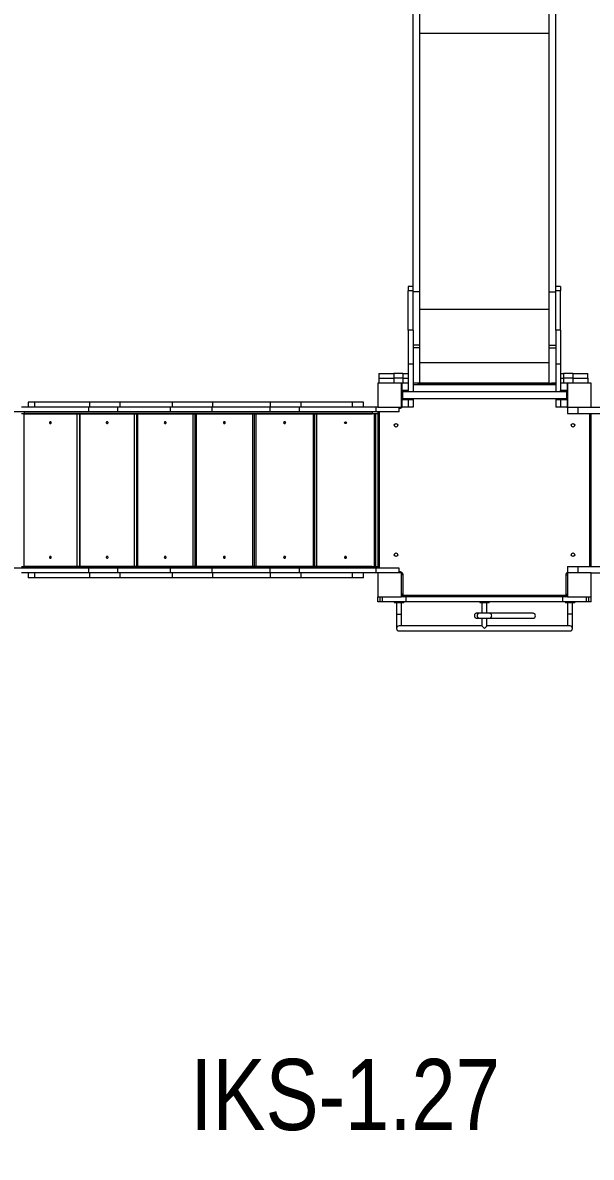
# Model space of a CAD drawing. Header units: millimetres. Extents: x -7245 to 6306, y -6696 to 5973.
# Drawn here: x -1857 to 539, y -2363 to 2423 of the extents above; entities that cross this region are included whole.
import ezdxf

# ---------------------------------------------------------------- set-up
doc = ezdxf.new("R2010")
doc.units = ezdxf.units.MM
for name, color, linetype in [('DIKOM_ОБЪЕКТ', 7, 'Continuous'), ('DIKOM_РАЗМЕР_ЗОНА', 7, 'Continuous'), ('DIKOM_РАЗМЕР_ОБЪЕКТА', 7, 'Continuous')]:
    doc.layers.add(name, color=color, linetype=linetype)
doc.styles.add('style1', font='arial.ttf', dxfattribs={"width": 0.8})
doc.dimstyles.new('1-50', dxfattribs={"dimtxt": 300, "dimasz": 200, "dimexe": 100, "dimexo": 0, "dimgap": 100, "dimtad": 1, "dimtxsty": 'style1', "dimcen": 200, "dimclrd": 7, "dimclre": 7, "dimclrt": 7, "dimadec": 1, "dimazin": 2, "dimtfac": 1, "dimtmove": 0, "dimatfit": 2, "dimfxl": 0, "dimlwd": 25, "dimlwe": 18, "dimarcsym": 0})

# ---------------------------------------------------------------- blocks, each defined once
blk = doc.blocks.new('*D10')
at = {"layer": 'Defpoints', "color": 0, "transparency": 16777216}
for p in [(-4365.7, 2792.5), (4306.2, 475.6), (4306.2, -5965.3)]:
    blk.add_point(p, dxfattribs=at)
at = {"layer": 'DIKOM_РАЗМЕР_ОБЪЕКТА', "color": 7, "lineweight": 18, "transparency": 16777216}
for p, q in [((-4365.7, 2792.5), (-4365.7, -6065.3)), ((4306.2, 475.6), (4306.2, -6065.3))]:
    blk.add_line(p, q, dxfattribs=at)
at = {"layer": 'DIKOM_РАЗМЕР_ОБЪЕКТА', "color": 7, "lineweight": 25, "transparency": 16777216}
blk.add_line((-4165.7, -5965.3), (4106.2, -5965.3), dxfattribs=at)
at = {"layer": 'DIKOM_РАЗМЕР_ОБЪЕКТА', "color": 7, "transparency": 16777216}
for points in [[(-4165.7, -5931.9), (-4165.7, -5998.6), (-4365.7, -5965.3)], [(4106.2, -5931.9), (4106.2, -5998.6), (4306.2, -5965.3)]]:
    blk.add_solid(points, dxfattribs=at)
at = {"layer": 'DIKOM_РАЗМЕР_ОБЪЕКТА', "color": 7, "transparency": 16777216, "insert": (-85.8, -5712.1), "char_height": 300, "attachment_point": 5, "style": 'style1'}
blk.add_mtext('8650', dxfattribs=at)
blk = doc.blocks.new('*D11')
at = {"layer": 'Defpoints', "color": 0, "transparency": 16777216}
for p in [(-3472.3, 4472.8), (-6199.7, -2928.9), (1850.2, -2928.9)]:
    blk.add_point(p, dxfattribs=at)
at = {"layer": 'DIKOM_РАЗМЕР_ОБЪЕКТА', "color": 7, "lineweight": 18, "transparency": 16777216}
for p, q in [((-3472.3, 4472.8), (-6299.7, 4472.8)), ((1850.2, -2928.9), (-6299.7, -2928.9))]:
    blk.add_line(p, q, dxfattribs=at)
at = {"layer": 'DIKOM_РАЗМЕР_ОБЪЕКТА', "color": 7, "lineweight": 25, "transparency": 16777216}
blk.add_line((-6199.7, 4272.8), (-6199.7, -2728.9), dxfattribs=at)
at = {"layer": 'DIKOM_РАЗМЕР_ОБЪЕКТА', "color": 7, "transparency": 16777216}
for points in [[(-6233.1, 4272.8), (-6166.4, 4272.8), (-6199.7, 4472.8)], [(-6233.1, -2728.9), (-6166.4, -2728.9), (-6199.7, -2928.9)]]:
    blk.add_solid(points, dxfattribs=at)
at = {"layer": 'DIKOM_РАЗМЕР_ОБЪЕКТА', "color": 7, "transparency": 16777216, "insert": (-6452.9, 984.5), "char_height": 300, "attachment_point": 5, "rotation": 90, "style": 'style1'}
blk.add_mtext('7400', dxfattribs=at)
blk = doc.blocks.new('*D12')
at = {"layer": 'Defpoints', "color": 0, "transparency": 16777216}
for p in [(-5865.7, 123.3), (6306.2, -91.9), (6306.2, -6596.1)]:
    blk.add_point(p, dxfattribs=at)
at = {"layer": 'DIKOM_РАЗМЕР_ЗОНА', "color": 7, "lineweight": 18, "transparency": 16777216}
for p, q in [((-5865.7, 123.3), (-5865.7, -6696.1)), ((6306.2, -91.9), (6306.2, -6696.1))]:
    blk.add_line(p, q, dxfattribs=at)
at = {"layer": 'DIKOM_РАЗМЕР_ЗОНА', "color": 7, "lineweight": 25, "transparency": 16777216}
blk.add_line((-5665.7, -6596.1), (6106.2, -6596.1), dxfattribs=at)
at = {"layer": 'DIKOM_РАЗМЕР_ЗОНА', "color": 7, "transparency": 16777216}
for points in [[(-5665.7, -6562.8), (-5665.7, -6629.5), (-5865.7, -6596.1)], [(6106.2, -6562.8), (6106.2, -6629.5), (6306.2, -6596.1)]]:
    blk.add_solid(points, dxfattribs=at)
at = {"layer": 'DIKOM_РАЗМЕР_ЗОНА', "color": 7, "transparency": 16777216, "insert": (-71.2, -6343), "char_height": 300, "attachment_point": 5, "style": 'style1'}
blk.add_mtext('12150', dxfattribs=at)
blk = doc.blocks.new('*D13')
at = {"layer": 'Defpoints', "color": 0, "transparency": 16777216}
for p in [(-4231.9, 5972.8), (-6795, -4928.9), (1792.4, -4928.9)]:
    blk.add_point(p, dxfattribs=at)
at = {"layer": 'DIKOM_РАЗМЕР_ЗОНА', "color": 7, "lineweight": 18, "transparency": 16777216}
for p, q in [((-4231.9, 5972.8), (-6895, 5972.8)), ((1792.4, -4928.9), (-6895, -4928.9))]:
    blk.add_line(p, q, dxfattribs=at)
at = {"layer": 'DIKOM_РАЗМЕР_ЗОНА', "color": 7, "lineweight": 25, "transparency": 16777216}
blk.add_line((-6795, 5772.8), (-6795, -4728.9), dxfattribs=at)
at = {"layer": 'DIKOM_РАЗМЕР_ЗОНА', "color": 7, "transparency": 16777216}
for points in [[(-6828.3, 5772.8), (-6761.7, 5772.8), (-6795, 5972.8)], [(-6828.3, -4728.9), (-6761.7, -4728.9), (-6795, -4928.9)]]:
    blk.add_solid(points, dxfattribs=at)
at = {"layer": 'DIKOM_РАЗМЕР_ЗОНА', "color": 7, "transparency": 16777216, "insert": (-7048.2, 972.9), "char_height": 300, "attachment_point": 5, "rotation": 90, "style": 'style1'}
blk.add_mtext('10900', dxfattribs=at)

msp = doc.modelspace()

# ---------------------------------------------------------------- linework, layer by layer
for p, q in [((-1850.246, 774.896), (-384.382, 774.896)), ((-1850.246, 128.896), (-384.382, 128.896))]:
    msp.add_line(p, q)
at = {"layer": 'DIKOM_ОБЪЕКТ', "color": 7, "linetype": 'Continuous', "lineweight": 15}
for p, q in [((-211.08, 1287.713), (-211.08, 2566.247)), ((-184.08, 1287.713), (-184.08, 2566.247)), ((361.92, 1287.713), (361.92, 2566.247)), ((388.92, 1287.713), (388.92, 2566.247)), ((-184.08, 2378.803), (361.92, 2378.803)), ((-211.08, 1310.811), (-232.08, 1310.811)), ((-232.08, 1310.811), (-232.08, 1291.949)), ((409.92, 1310.811), (388.92, 1310.811)), ((409.92, 1310.811), (409.92, 1291.949)), ((-211.08, 1291.949), (-232.08, 1291.949)), ((-232.08, 1125.802), (-232.08, 1291.949)), ((-184.08, 1287.713), (-211.08, 1287.713)), ((-211.08, 1273.25), (-211.08, 1287.713)), ((-211.08, 1125.802), (-211.08, 1273.25)), ((-184.08, 1062.736), (-184.08, 1287.713)), ((361.92, 1287.713), (388.92, 1287.713)), ((361.92, 1062.736), (361.92, 1287.713)), ((409.92, 1291.949), (388.92, 1291.949)), ((388.92, 1273.25), (388.92, 1287.713)), ((388.92, 1125.802), (388.92, 1273.25)), ((409.92, 1125.802), (409.92, 1291.949)), ((-184.08, 1214.921), (361.92, 1214.921)), ((-211.08, 1125.802), (-232.08, 1125.802)), ((-232.08, 1125.802), (-232.08, 983.051)), ((-211.08, 1125.802), (-211.08, 983.051)), ((409.92, 1125.802), (388.92, 1125.802)), ((388.92, 1125.802), (388.92, 983.051)), ((409.92, 1125.802), (409.92, 983.051)), ((-184.08, 1062.736), (-211.08, 1062.736)), ((-184.08, 1051.903), (-184.08, 1062.736)), ((361.92, 1062.736), (388.92, 1062.736)), ((361.92, 1051.903), (361.92, 1062.736)), ((-184.08, 1051.903), (-211.08, 1051.903)), ((-184.08, 901.905), (-184.08, 1051.903)), ((361.92, 1051.903), (388.92, 1051.903)), ((361.92, 901.905), (361.92, 1051.903)), ((-211.08, 983.051), (-232.08, 983.051)), ((-232.08, 983.051), (-232.08, 871.906)), ((-211.08, 983.051), (-211.08, 865.396)), ((-184.08, 989.945), (361.92, 989.945)), ((409.92, 983.051), (388.92, 983.051)), ((388.92, 983.051), (388.92, 865.396)), ((409.92, 983.051), (409.92, 871.906)), ((-356.08, 943.896), (-356.08, 922.896)), ((-356.08, 943.896), (-292.797, 943.896)), ((-356.08, 922.896), (-292.797, 922.896)), ((-356.08, 922.896), (-356.08, 901.896)), ((-292.797, 943.896), (-292.797, 922.896)), ((-254.4, 943.896), (-292.797, 943.896)), ((-254.4, 922.896), (-292.797, 922.896)), ((-292.797, 922.896), (-292.797, 901.896)), ((-254.4, 943.896), (-254.4, 922.896)), ((-254.4, 943.896), (-232.08, 943.896)), ((-254.4, 922.896), (-232.08, 922.896)), ((-254.4, 922.896), (-254.4, 901.902)), ((409.92, 943.896), (422.239, 943.896)), ((409.92, 922.896), (422.239, 922.896)), ((422.239, 943.896), (422.239, 922.896)), ((460.637, 943.896), (422.239, 943.896)), ((460.637, 922.896), (422.239, 922.896)), ((422.239, 922.896), (422.239, 901.902)), ((460.637, 943.896), (460.637, 922.896)), ((460.637, 943.896), (523.92, 943.896)), ((460.637, 922.896), (523.92, 922.896)), ((460.637, 922.896), (460.637, 901.896)), ((523.92, 922.896), (523.92, 943.896)), ((523.92, 922.896), (523.92, 901.896)), ((-261.08, 901.896), (-361.08, 901.896)), ((-361.08, 901.896), (-361.08, 801.896)), ((-259.08, 901.896), (-261.08, 901.896)), ((-261.08, 801.896), (-261.08, 901.896)), ((-259.08, 891.896), (-261.08, 891.896)), ((-257.08, 871.896), (-261.08, 871.896)), ((-232.08, 901.902), (-259.08, 901.902)), ((-259.08, 901.902), (-259.08, 871.906)), ((-232.08, 871.906), (-259.08, 871.906)), ((-259.08, 871.896), (-259.08, 871.906)), ((-257.08, 871.896), (-257.08, 831.896)), ((434.92, 865.396), (-257.08, 865.396)), ((-232.08, 872.312), (-232.08, 871.906)), ((-232.08, 865.396), (-232.08, 871.906)), ((-184.08, 901.905), (-211.08, 901.905)), ((-193.58, 901.896), (-211.08, 901.896)), ((388.92, 895.896), (-211.08, 895.896)), ((-193.58, 901.896), (-193.58, 900.406)), ((-193.58, 900.406), (371.42, 900.406)), ((-184.08, 903.406), (361.92, 903.406)), ((361.92, 901.905), (388.92, 901.905)), ((371.42, 901.896), (371.42, 900.406)), ((388.92, 901.896), (371.42, 901.896)), ((436.92, 901.902), (409.92, 901.902)), ((409.92, 872.312), (409.92, 871.906)), ((436.92, 871.906), (409.92, 871.906)), ((409.92, 865.396), (409.92, 871.906)), ((438.92, 871.896), (434.92, 871.896)), ((434.92, 871.896), (434.92, 831.896)), ((436.92, 901.902), (436.92, 871.906)), ((438.92, 901.896), (436.92, 901.896)), ((436.92, 891.896), (438.92, 891.896)), ((436.92, 871.896), (436.92, 871.906)), ((538.92, 901.896), (438.92, 901.896)), ((438.92, 901.896), (438.92, 801.896)), ((538.92, 801.896), (538.92, 901.896)), ((-1834.079, 822.896), (-1834.079, 801.896)), ((-1805.245, 822.896), (-1834.079, 822.896)), ((-1805.245, 801.896), (-1805.245, 822.896)), ((-1574.305, 822.896), (-1805.245, 822.896)), ((-1574.305, 801.896), (-1574.305, 822.896)), ((-1446.683, 822.896), (-1574.305, 822.896)), ((-1446.683, 801.896), (-1446.683, 822.896)), ((-1225.372, 822.896), (-1446.683, 822.896)), ((-1225.372, 801.896), (-1225.372, 822.896)), ((-1055.637, 822.896), (-1225.372, 822.896)), ((-1055.637, 801.896), (-1055.637, 822.896)), ((-812.475, 822.896), (-1055.637, 822.896)), ((-812.475, 801.896), (-812.475, 822.896)), ((-683.251, 822.896), (-812.475, 822.896)), ((-683.251, 801.896), (-683.251, 822.896)), ((-467.633, 822.896), (-683.251, 822.896)), ((-467.633, 801.896), (-467.633, 822.896)), ((-420.535, 822.896), (-467.633, 822.896)), ((-420.535, 801.896), (-420.535, 822.896)), ((-257.08, 831.896), (-261.08, 831.896)), ((-259.08, 831.896), (-259.08, 801.896)), ((-257.08, 838.396), (434.92, 838.396)), ((-232.08, 831.896), (-257.08, 831.896)), ((-232.08, 831.896), (-232.08, 838.396)), ((-211.08, 831.9), (-232.08, 831.9)), ((-232.08, 831.896), (-232.08, 801.896)), ((-211.08, 838.396), (-211.08, 831.9)), ((-211.08, 831.9), (-211.08, 801.901)), ((388.92, 838.396), (388.92, 831.9)), ((409.92, 831.9), (388.92, 831.9)), ((388.92, 831.9), (388.92, 801.901)), ((409.92, 831.896), (409.92, 838.396)), ((409.92, 831.896), (409.92, 801.896)), ((434.92, 831.896), (409.92, 831.896)), ((438.92, 831.896), (434.92, 831.896)), ((436.92, 831.896), (436.92, 801.896)), ((-1577.344, 780.896), (-1908.676, 780.896)), ((-1577.344, 801.896), (-1861.08, 801.896)), ((-1861.08, 774.896), (-1850.246, 774.896)), ((-1852.04, 774.896), (-1852.04, 128.896)), ((-1850.246, 780.896), (-1850.246, 774.896)), ((-1627.726, 128.896), (-1627.726, 774.896)), ((-1615.805, 128.896), (-1615.805, 774.896)), ((-1615.685, 774.896), (-1615.685, 128.896)), ((-1577.344, 780.896), (-1577.344, 801.896)), ((-1455.198, 801.896), (-1577.344, 801.896)), ((-1455.198, 780.896), (-1577.344, 780.896)), ((-1455.198, 780.896), (-1455.198, 801.896)), ((-1233.887, 801.896), (-1455.198, 801.896)), ((-1233.887, 780.896), (-1455.198, 780.896)), ((-1385.781, 128.896), (-1385.781, 774.896)), ((-1375.175, 128.896), (-1375.175, 774.896)), ((-1373.65, 774.896), (-1373.65, 128.896)), ((-1233.887, 780.896), (-1233.887, 801.896)), ((-1057.795, 801.896), (-1233.887, 801.896)), ((-1057.795, 780.896), (-1233.887, 780.896)), ((-1138.721, 128.896), (-1138.721, 774.896)), ((-1129.488, 128.896), (-1129.488, 774.896)), ((-1126.263, 774.896), (-1126.263, 128.896)), ((-1057.795, 780.896), (-1057.795, 801.896)), ((-814.634, 801.896), (-1057.795, 801.896)), ((-814.634, 780.896), (-1057.795, 780.896)), ((-887.247, 128.896), (-887.247, 774.896)), ((-879.332, 128.896), (-879.332, 774.896)), ((-874.58, 774.896), (-874.58, 128.896)), ((-814.634, 780.896), (-814.634, 801.896)), ((-690.955, 801.896), (-814.634, 801.896)), ((-690.955, 780.896), (-814.634, 780.896)), ((-690.955, 780.896), (-690.955, 801.896)), ((-368.046, 801.896), (-690.955, 801.896)), ((-368.046, 780.896), (-690.955, 780.896)), ((-632.031, 128.896), (-632.031, 774.896)), ((-625.488, 128.896), (-625.488, 774.896)), ((-619.304, 774.896), (-619.304, 128.896)), ((-384.382, 780.896), (-384.382, 774.896)), ((-384.382, 774.896), (-361.08, 774.896)), ((-373.834, 128.896), (-373.834, 774.896)), ((-368.718, 128.896), (-368.718, 774.896)), ((-368.046, 780.896), (-368.046, 801.896)), ((-361.08, 801.896), (-368.046, 801.896)), ((-271.08, 780.896), (-368.046, 780.896)), ((-361.08, 801.896), (-261.08, 801.896)), ((-361.08, 780.896), (-361.08, 774.896)), ((-361.08, 774.896), (-361.08, 128.896)), ((-355.08, 780.896), (-355.08, 122.896)), ((-271.08, 780.896), (-271.08, 801.896)), ((-269.08, 795.896), (-271.08, 795.896)), ((-269.08, 795.896), (-269.08, 801.896)), ((-259.08, 809.896), (-261.08, 809.896)), ((-232.08, 801.896), (-259.08, 801.896)), ((-211.08, 801.901), (-232.08, 801.901)), ((409.92, 801.901), (388.92, 801.901)), ((436.92, 801.896), (409.92, 801.896)), ((436.92, 809.896), (438.92, 809.896)), ((438.92, 801.896), (438.92, 774.896)), ((438.92, 801.896), (538.92, 801.896)), ((438.92, 774.896), (482.689, 774.896)), ((482.689, 801.896), (482.689, 774.896)), ((482.689, 774.896), (926.29, 774.896)), ((532.92, 128.896), (532.92, 774.896)), ((538.92, 801.896), (931.334, 801.896)), ((538.92, 128.896), (538.92, 774.896)), ((-1577.344, 122.896), (-1908.676, 122.896)), ((-1861.08, 128.896), (-1850.246, 128.896)), ((-1577.344, 101.896), (-1861.08, 101.896)), ((-1850.246, 128.896), (-1850.246, 122.896)), ((-1834.079, 101.896), (-1834.079, 80.896)), ((-1805.245, 80.896), (-1805.245, 101.896)), ((-1577.344, 101.896), (-1577.344, 122.896)), ((-1455.198, 122.896), (-1577.344, 122.896)), ((-1455.198, 101.896), (-1577.344, 101.896)), ((-1574.305, 80.896), (-1574.305, 101.896)), ((-1455.198, 101.896), (-1455.198, 122.896)), ((-1233.887, 122.896), (-1455.198, 122.896)), ((-1233.887, 101.896), (-1455.198, 101.896)), ((-1446.683, 80.896), (-1446.683, 101.896)), ((-1233.887, 101.896), (-1233.887, 122.896)), ((-1057.795, 122.896), (-1233.887, 122.896)), ((-1057.795, 101.896), (-1233.887, 101.896)), ((-1225.372, 80.896), (-1225.372, 101.896)), ((-1057.795, 101.896), (-1057.795, 122.896)), ((-814.634, 122.896), (-1057.795, 122.896)), ((-814.634, 101.896), (-1057.795, 101.896)), ((-1055.637, 80.896), (-1055.637, 101.896)), ((-814.634, 101.896), (-814.634, 122.896)), ((-690.955, 122.896), (-814.634, 122.896)), ((-690.955, 101.896), (-814.634, 101.896)), ((-812.475, 80.896), (-812.475, 101.896)), ((-690.955, 101.896), (-690.955, 122.896)), ((-368.046, 122.896), (-690.955, 122.896)), ((-368.046, 101.896), (-690.955, 101.896)), ((-683.251, 80.896), (-683.251, 101.896)), ((-467.633, 80.896), (-467.633, 101.896)), ((-420.535, 80.896), (-420.535, 101.896)), ((-384.382, 128.896), (-361.08, 128.896)), ((-384.382, 128.896), (-384.382, 122.896)), ((-368.046, 101.896), (-368.046, 122.896)), ((-271.08, 122.896), (-368.046, 122.896)), ((-361.08, 101.896), (-368.046, 101.896)), ((-361.08, 128.896), (-361.08, 122.896)), ((-261.08, 101.896), (-361.08, 101.896)), ((-361.08, 101.896), (-361.08, 1.896)), ((-271.08, 101.896), (-271.08, 122.896)), ((-271.08, 107.896), (-269.08, 107.896)), ((-269.08, 107.896), (-269.08, 101.896)), ((-261.08, 1.896), (-261.08, 101.896)), ((438.92, 128.896), (438.92, 101.896)), ((438.92, 128.896), (482.689, 128.896)), ((538.92, 101.896), (438.92, 101.896)), ((438.92, 101.896), (438.92, 1.896)), ((482.689, 128.896), (482.689, 101.896)), ((482.689, 128.896), (926.312, 128.896)), ((538.92, 101.896), (931.539, 101.896)), ((538.92, 1.896), (538.92, 101.896)), ((-1805.245, 80.896), (-1834.079, 80.896)), ((-1574.305, 80.896), (-1805.245, 80.896)), ((-1446.683, 80.896), (-1574.305, 80.896)), ((-1225.372, 80.896), (-1446.683, 80.896)), ((-1055.637, 80.896), (-1225.372, 80.896)), ((-812.475, 80.896), (-1055.637, 80.896)), ((-683.251, 80.896), (-812.475, 80.896)), ((-467.633, 80.896), (-683.251, 80.896)), ((-420.535, 80.896), (-467.633, 80.896)), ((-255.08, 93.896), (-261.08, 93.896)), ((-255.08, 93.896), (-255.08, 11.896)), ((432.92, 11.896), (432.92, 93.896)), ((432.92, 93.896), (438.92, 93.896)), ((-361.08, -19.104), (-361.08, 1.896)), ((-361.08, 1.896), (-261.08, 1.896)), ((-351.08, -19.104), (-351.08, 1.896)), ((-341.08, -19.104), (-341.08, 1.896)), ((-255.08, 11.896), (-261.08, 11.896)), ((-241.08, 1.896), (-261.08, 1.896)), ((-251.08, 7.896), (428.92, 7.896)), ((-251.08, 7.896), (-251.08, 1.896)), ((-241.08, -19.104), (-241.08, 1.896)), ((418.92, 1.896), (-241.08, 1.896)), ((418.92, -19.104), (418.92, 1.896)), ((438.92, 1.896), (418.92, 1.896)), ((428.92, 1.896), (428.92, 7.896)), ((432.92, 11.896), (438.92, 11.896)), ((438.92, 1.896), (538.92, 1.896)), ((518.92, -19.104), (518.92, 1.896)), ((528.92, -19.104), (528.92, 1.896)), ((538.92, -19.104), (538.92, 1.896)), ((-351.08, -19.104), (-361.08, -19.104)), ((-341.08, -19.104), (-351.08, -19.104)), ((-241.08, -19.104), (-341.08, -19.104)), ((-291.08, -19.104), (-291.08, -22.104)), ((-291.08, -22.104), (-286.08, -22.104)), ((-286.08, -19.104), (-286.08, -22.104)), ((-286.08, -22.104), (-271.08, -22.104)), ((-281.58, -22.104), (-281.58, -72.104)), ((-271.08, -22.104), (-256.08, -22.104)), ((-260.58, -72.104), (-260.58, -22.104)), ((-256.08, -19.104), (-256.08, -22.104)), ((-256.08, -22.104), (-251.08, -22.104)), ((-251.08, -19.104), (-251.08, -22.104)), ((418.92, -19.104), (-241.08, -19.104)), ((68.92, -19.104), (68.92, -22.104)), ((68.92, -22.104), (73.92, -22.104)), ((73.92, -19.104), (73.92, -22.104)), ((73.92, -22.104), (103.92, -22.104)), ((78.42, -22.104), (78.42, -67.749)), ((99.42, -67.728), (99.42, -22.104)), ((103.92, -19.104), (103.92, -22.104)), ((103.92, -22.104), (108.92, -22.104)), ((108.92, -19.104), (108.92, -22.104)), ((518.92, -19.104), (418.92, -19.104)), ((428.92, -19.104), (428.92, -22.104)), ((428.92, -22.104), (433.92, -22.104)), ((433.92, -19.104), (433.92, -22.104)), ((433.92, -22.104), (448.92, -22.104)), ((438.42, -22.104), (438.42, -72.104)), ((448.92, -22.104), (463.92, -22.104)), ((459.42, -72.104), (459.42, -22.104)), ((463.92, -19.104), (463.92, -22.104)), ((463.92, -22.104), (468.92, -22.104)), ((468.92, -19.104), (468.92, -22.104)), ((528.92, -19.104), (518.92, -19.104)), ((538.92, -19.104), (528.92, -19.104)), ((-281.58, -72.104), (-281.58, -132.104)), ((-281.58, -72.104), (-260.58, -72.104)), ((-260.58, -121.604), (-260.58, -72.104)), ((78.42, -88.842), (78.42, -121.69)), ((99.42, -121.677), (99.42, -88.822)), ((438.42, -72.104), (438.42, -121.604)), ((459.42, -72.104), (438.42, -72.104)), ((459.42, -132.104), (459.42, -72.104)), ((78.487, -121.604), (-271.08, -121.604)), ((-271.08, -142.604), (448.92, -142.604)), ((448.92, -121.604), (99.335, -121.604))]:
    msp.add_line(p, q, dxfattribs=at)
at = {"layer": 'DIKOM_ОБЪЕКТ', "color": 7, "linetype": 'Continuous', "lineweight": 15, "flags": 128}
for points in [[(-1739.883, 731.896), (-1738.825, 732.074), (-1737.861, 732.591), (-1737.076, 733.402), (-1736.542, 734.434), (-1736.304, 735.597), (-1736.384, 736.786), (-1736.775, 737.896), (-1737.442, 738.828), (-1738.325, 739.499), (-1739.348, 739.851), (-1740.418, 739.851), (-1741.44, 739.499), (-1742.324, 738.828), (-1742.991, 737.896), (-1743.382, 736.786), (-1743.462, 735.597), (-1743.223, 734.434), (-1742.689, 733.402), (-1741.904, 732.591), (-1740.941, 732.074), (-1739.883, 731.896)], [(-1500.733, 731.896), (-1499.649, 732.074), (-1498.661, 732.591), (-1497.857, 733.402), (-1497.308, 734.434), (-1497.065, 735.597), (-1497.147, 736.786), (-1497.547, 737.896), (-1498.231, 738.828), (-1499.137, 739.499), (-1500.185, 739.851), (-1501.281, 739.851), (-1502.329, 739.499), (-1503.235, 738.828), (-1503.918, 737.896), (-1504.319, 736.786), (-1504.401, 735.597), (-1504.157, 734.434), (-1503.609, 733.402), (-1502.805, 732.591), (-1501.817, 732.074), (-1500.733, 731.896)], [(-1256.185, 731.896), (-1255.077, 732.074), (-1254.068, 732.591), (-1253.247, 733.402), (-1252.686, 734.434), (-1252.437, 735.597), (-1252.521, 736.786), (-1252.93, 737.896), (-1253.628, 738.828), (-1254.554, 739.499), (-1255.625, 739.851), (-1256.746, 739.851), (-1257.816, 739.499), (-1258.742, 738.828), (-1259.441, 737.896), (-1259.85, 736.786), (-1259.934, 735.597), (-1259.684, 734.434), (-1259.124, 733.402), (-1258.303, 732.591), (-1257.293, 732.074), (-1256.185, 731.896)], [(-1006.755, 731.896), (-1005.628, 732.074), (-1004.601, 732.591), (-1003.765, 733.402), (-1003.195, 734.434), (-1002.941, 735.597), (-1003.027, 736.786), (-1003.443, 737.896), (-1004.154, 738.828), (-1005.096, 739.499), (-1006.185, 739.851), (-1007.325, 739.851), (-1008.414, 739.499), (-1009.356, 738.828), (-1010.067, 737.896), (-1010.483, 736.786), (-1010.569, 735.597), (-1010.315, 734.434), (-1009.745, 733.402), (-1008.909, 732.591), (-1007.882, 732.074), (-1006.755, 731.896)], [(-753.306, 731.896), (-752.162, 732.074), (-751.119, 732.591), (-750.272, 733.402), (-749.693, 734.434), (-749.436, 735.597), (-749.522, 736.786), (-749.944, 737.896), (-750.666, 738.828), (-751.621, 739.499), (-752.727, 739.851), (-753.884, 739.851), (-754.989, 739.499), (-755.945, 738.828), (-756.666, 737.896), (-757.089, 736.786), (-757.175, 735.597), (-756.918, 734.434), (-756.34, 733.402), (-755.491, 732.591), (-754.449, 732.074), (-753.306, 731.896)], [(-1739.883, 163.896), (-1738.825, 164.073), (-1737.861, 164.591), (-1737.076, 165.402), (-1736.542, 166.435), (-1736.304, 167.597), (-1736.384, 168.786), (-1736.775, 169.896), (-1737.442, 170.828), (-1738.325, 171.5), (-1739.348, 171.851), (-1740.418, 171.851), (-1741.44, 171.5), (-1742.324, 170.828), (-1742.991, 169.896), (-1743.382, 168.786), (-1743.462, 167.597), (-1743.223, 166.435), (-1742.689, 165.402), (-1741.904, 164.591), (-1740.941, 164.073), (-1739.883, 163.896)], [(-1500.733, 163.896), (-1499.649, 164.073), (-1498.661, 164.591), (-1497.857, 165.402), (-1497.308, 166.435), (-1497.065, 167.597), (-1497.147, 168.786), (-1497.547, 169.896), (-1498.231, 170.828), (-1499.137, 171.5), (-1500.185, 171.851), (-1501.281, 171.851), (-1502.329, 171.5), (-1503.235, 170.828), (-1503.918, 169.896), (-1504.319, 168.786), (-1504.401, 167.597), (-1504.157, 166.435), (-1503.609, 165.402), (-1502.805, 164.591), (-1501.817, 164.073), (-1500.733, 163.896)], [(-1256.185, 163.896), (-1255.077, 164.073), (-1254.068, 164.591), (-1253.247, 165.402), (-1252.686, 166.435), (-1252.437, 167.597), (-1252.521, 168.786), (-1252.93, 169.896), (-1253.628, 170.828), (-1254.554, 171.5), (-1255.625, 171.851), (-1256.746, 171.851), (-1257.816, 171.5), (-1258.742, 170.828), (-1259.441, 169.896), (-1259.85, 168.786), (-1259.934, 167.597), (-1259.684, 166.435), (-1259.124, 165.402), (-1258.303, 164.591), (-1257.293, 164.073), (-1256.185, 163.896)], [(-1006.755, 163.896), (-1005.628, 164.073), (-1004.601, 164.591), (-1003.765, 165.402), (-1003.195, 166.435), (-1002.941, 167.597), (-1003.027, 168.786), (-1003.443, 169.896), (-1004.154, 170.828), (-1005.096, 171.5), (-1006.185, 171.851), (-1007.325, 171.851), (-1008.414, 171.5), (-1009.356, 170.828), (-1010.067, 169.896), (-1010.483, 168.786), (-1010.569, 167.597), (-1010.315, 166.435), (-1009.745, 165.402), (-1008.909, 164.591), (-1007.882, 164.073), (-1006.755, 163.896)], [(-753.306, 163.896), (-752.162, 164.073), (-751.119, 164.591), (-750.272, 165.402), (-749.693, 166.435), (-749.436, 167.597), (-749.522, 168.786), (-749.944, 169.896), (-750.666, 170.828), (-751.621, 171.5), (-752.727, 171.851), (-753.884, 171.851), (-754.989, 171.5), (-755.945, 170.828), (-756.666, 169.896), (-757.089, 168.786), (-757.175, 167.597), (-756.918, 166.435), (-756.34, 165.402), (-755.491, 164.591), (-754.449, 164.073), (-753.306, 163.896)], [(-496.569, 163.896), (-495.412, 164.073), (-494.357, 164.591), (-493.499, 165.402), (-492.913, 166.435), (-492.653, 167.597), (-492.74, 168.786), (-493.168, 169.896), (-493.898, 170.828), (-494.865, 171.5), (-495.984, 171.851), (-497.154, 171.851), (-498.274, 171.5), (-499.241, 170.828), (-499.971, 169.896), (-500.398, 168.786), (-500.486, 167.597), (-500.225, 166.435), (-499.64, 165.402), (-498.782, 164.591), (-497.727, 164.073), (-496.569, 163.896)], [(108.64, -67.721), (108.453, -67.721), (107.898, -67.721), (106.984, -67.722), (105.728, -67.723), (104.154, -67.724), (102.291, -67.726), (100.173, -67.728), (97.841, -67.73), (95.337, -67.732), (92.709, -67.734), (90.004, -67.737), (87.275, -67.74), (84.571, -67.742), (81.942, -67.745), (79.438, -67.748), (77.106, -67.75), (74.989, -67.752), (73.125, -67.754), (71.551, -67.756), (70.295, -67.757), (69.381, -67.758), (68.826, -67.759), (68.64, -67.76)], [(68.66, -88.853), (68.846, -88.853), (69.402, -88.852), (70.316, -88.851), (71.572, -88.849), (73.146, -88.847), (75.009, -88.845), (77.126, -88.843), (79.459, -88.841), (81.962, -88.838), (84.591, -88.836), (87.295, -88.833), (90.025, -88.831), (92.729, -88.828), (95.357, -88.825), (97.861, -88.823), (100.194, -88.821), (102.311, -88.819), (104.174, -88.818), (105.748, -88.816), (107.004, -88.815), (107.918, -88.814), (108.474, -88.814), (108.66, -88.814)], [(68.66, -88.853), (68.85, -88.853), (69.415, -88.853), (70.346, -88.852), (71.625, -88.851), (73.226, -88.85), (75.12, -88.848), (77.272, -88.846), (78.42, -88.845)], [(99.42, -88.824), (99.476, -88.824), (101.76, -88.822), (103.777, -88.82), (105.486, -88.818), (106.853, -88.817), (107.85, -88.815), (108.456, -88.815), (108.66, -88.814)]]:
    msp.add_lwpolyline(points, dxfattribs=at)
at = {"layer": 'DIKOM_ОБЪЕКТ', "color": 7, "linetype": 'Continuous', "lineweight": 15}
for centre, radius in [((-496.555, 735.846), 3.95), ((-284.08, 724.896), 7.5), ((461.92, 724.896), 7.5), ((-284.08, 178.896), 7.5), ((461.92, 178.896), 7.5)]:
    msp.add_circle(centre, radius, dxfattribs=at)
for centre, radius, start, end in [((-251.08, 891.896), 10, 143.130102, 180), ((428.92, 891.896), 10, 0, 36.869898), ((-746.551, 735.896), 4.094, 148.293489, 211.706511), ((-745.796, 735.896), 4.607, 154.241569, 205.758431), ((-491.34, 735.896), 4.043, 132.408307, 227.619144), ((-490.754, 735.896), 4.552, 136.707044, 223.319208), ((-746.551, 167.896), 4.094, 148.292905, 211.707095), ((-745.792, 167.896), 4.608, 154.277998, 205.722002), ((-491.34, 167.896), 4.043, 131.351632, 228.648368), ((-490.739, 167.896), 4.562, 145.081128, 214.929332), ((-251.08, 11.896), 10, 180, 270), ((428.92, 11.896), 10, 270, 0), ((293.379, -78.271), 10.547, 270.175138, 89.718653), ((-271.08, -132.104), 10.5, 90, 180), ((-271.08, -132.104), 10.5, 180, 270), ((448.92, -132.104), 10.5, 0, 90), ((448.92, -132.104), 10.5, 270, 0)]:
    msp.add_arc(centre, radius, start, end, dxfattribs=at)
for points, knots in [([(-257.638, 801.896), (-258.128, 801.241), (-259.195, 799.813), (-261.357, 798.111), (-263.856, 796.812), (-266.468, 796.035), (-268.227, 795.941), (-269.08, 795.896)], [0, 0, 0, 0, 0.18229943, 0.39709376, 0.60746744, 0.80943255, 1, 1, 1, 1]), ([(438.92, 798.453), (438.257, 798.938), (436.931, 799.907), (435.962, 801.233), (435.477, 801.896)], [0, 0, 0, 0, 0.4999811, 1, 1, 1, 1]), ([(-269.08, 107.896), (-268.226, 107.85), (-266.467, 107.757), (-263.858, 106.978), (-261.349, 105.686), (-259.111, 103.865), (-257.29, 101.627), (-255.998, 99.118), (-255.219, 96.508), (-255.126, 94.75), (-255.08, 93.896)], [0, 0, 0, 0, 0.11652632, 0.24002197, 0.36865921, 0.49999954, 0.63137042, 0.75999767, 0.88349332, 1, 1, 1, 1]), ([(432.92, 93.896), (432.965, 94.749), (433.059, 96.508), (433.836, 99.12), (435.135, 101.619), (436.837, 103.781), (438.265, 104.848), (438.92, 105.338)], [0, 0, 0, 0, 0.19053693, 0.39250546, 0.60287453, 0.81771126, 1, 1, 1, 1]), ([(-255.08, 11.896), (-255.026, 11.393), (-254.944, 10.619), (-254.446, 9.687), (-253.929, 9.047), (-253.289, 8.53), (-252.357, 8.031), (-251.583, 7.949), (-251.08, 7.896)], [0, 0, 0, 0, 0.23947165, 0.36839328, 0.50003382, 0.63167437, 0.76052835, 1, 1, 1, 1]), ([(428.92, 7.896), (429.423, 7.949), (430.197, 8.032), (431.129, 8.53), (431.769, 9.047), (432.286, 9.687), (432.784, 10.619), (432.866, 11.393), (432.92, 11.896)], [0, 0, 0, 0, 0.23946355, 0.368347, 0.49998309, 0.63161918, 0.76053645, 1, 1, 1, 1]), ([(56.847, -67.807), (55.886, -67.882), (53.996, -68.029), (51.413, -69.184), (49.489, -70.685), (47.959, -72.511), (46.774, -74.791), (46.182, -77.622), (46.392, -80.566), (47.322, -83.15), (48.87, -85.433), (51.003, -87.302), (53.781, -88.645), (55.835, -88.817), (56.845, -88.901)], [0, 0, 0, 0, 0.09252414, 0.1818383, 0.25879916, 0.31513588, 0.39643544, 0.48612791, 0.57095435, 0.65773904, 0.7289925, 0.81602381, 0.90953523, 1, 1, 1, 1]), ([(68.635, -67.775), (68.114, -67.776), (66.559, -67.779), (64.282, -67.785), (61.841, -67.79), (59.786, -67.795), (58.172, -67.8), (57.046, -67.804), (56.878, -67.807), (56.793, -67.808)], [0, 0, 0, 0, 0.07603913, 0.22707783, 0.37364245, 0.52422153, 0.67880458, 0.83739292, 1, 1, 1, 1]), ([(56.802, -88.901), (56.832, -88.902), (56.892, -88.903), (57.417, -88.904), (58.229, -88.906), (59.314, -88.907), (60.599, -88.907), (62.005, -88.908), (63.471, -88.908), (64.949, -88.908), (66.44, -88.908), (67.912, -88.908), (69.388, -88.907), (70.864, -88.908), (72.378, -88.907), (73.922, -88.906), (75.535, -88.906), (77.034, -88.906), (78.018, -88.905), (78.42, -88.905)], [0, 0, 0, 0, 0.09053197, 0.1786749, 0.26221489, 0.34116644, 0.4155344, 0.48532144, 0.54692298, 0.60444892, 0.6578953, 0.70725819, 0.75253465, 0.79823502, 0.84082135, 0.88362228, 0.9266882, 0.97002034, 1, 1, 1, 1]), ([(56.898, -88.901), (56.948, -88.9), (57.051, -88.898), (57.805, -88.894), (59, -88.891), (60.683, -88.886), (62.828, -88.88), (65.369, -88.876), (68.249, -88.869), (71.412, -88.863), (74.823, -88.857), (77.224, -88.852), (78.42, -88.85)], [0, 0, 0, 0, 0.08816703, 0.17961887, 0.27437418, 0.37244805, 0.4738523, 0.57859412, 0.68040847, 0.78518726, 0.89292004, 1, 1, 1, 1]), ([(68.64, -67.76), (68.636, -67.76), (67.993, -67.76), (66.594, -67.89), (64.404, -68.539), (62.101, -69.854), (59.97, -71.98), (58.422, -74.9), (57.854, -78.327), (58.434, -81.752), (59.994, -84.664), (62.132, -86.784), (64.438, -88.081), (66.628, -88.748), (68.02, -88.82), (68.66, -88.853)], [0, 0, 0, 0, 0.00030961, 0.05827843, 0.12646555, 0.20579217, 0.29610606, 0.3955733, 0.50030188, 0.60503789, 0.70450224, 0.79482212, 0.87401089, 0.94209828, 1, 1, 1, 1]), ([(99.42, -88.896), (101.592, -88.895), (106.508, -88.892), (118.645, -88.886), (136.098, -88.877), (158.587, -88.865), (178.047, -88.853), (194.057, -88.845), (206.553, -88.838), (218.863, -88.831), (230.743, -88.825), (241.97, -88.819), (252.312, -88.814), (259.789, -88.811), (264.89, -88.809), (268.101, -88.808), (270.956, -88.808), (272.99, -88.807), (274.385, -88.807), (275.252, -88.807), (276.079, -88.807), (276.869, -88.807), (277.65, -88.807), (278.452, -88.807), (279.296, -88.807), (280.229, -88.807), (281.242, -88.807), (282.322, -88.808), (283.42, -88.808), (284.523, -88.809), (285.622, -88.809), (286.709, -88.81), (287.745, -88.81), (288.734, -88.812), (289.679, -88.812), (290.61, -88.814), (291.535, -88.815), (292.463, -88.816), (293.082, -88.817), (293.398, -88.818)], [0, 0, 0, 0, 0.02866166, 0.06487362, 0.15102393, 0.23711096, 0.32319851, 0.37016696, 0.41715885, 0.4641674, 0.51118036, 0.55818812, 0.60518092, 0.65215892, 0.67239806, 0.69219524, 0.71135399, 0.72987612, 0.73697905, 0.74398398, 0.75089114, 0.75770037, 0.76446809, 0.77182661, 0.77995287, 0.78884754, 0.79995402, 0.81206486, 0.82518075, 0.83930228, 0.85443014, 0.87056483, 0.8877069, 0.90430588, 0.92175174, 0.94004453, 0.95918384, 0.97916928, 1, 1, 1, 1]), ([(108.66, -88.814), (109.3, -88.78), (110.692, -88.705), (112.881, -88.035), (115.184, -86.733), (117.318, -84.61), (118.872, -81.694), (119.446, -78.268), (118.872, -74.842), (117.318, -71.925), (115.183, -69.802), (112.877, -68.493), (110.685, -67.846), (109.286, -67.721), (108.643, -67.721), (108.64, -67.721)], [0, 0, 0, 0, 0.05790587, 0.12599088, 0.2051743, 0.29548799, 0.39495939, 0.49969091, 0.60443664, 0.70389533, 0.79421917, 0.87353661, 0.9417252, 0.9996904, 1, 1, 1, 1]), ([(293.425, -67.724), (293.107, -67.724), (292.487, -67.723), (291.563, -67.721), (290.651, -67.721), (289.745, -67.72), (288.84, -67.719), (287.95, -67.718), (287.079, -67.717), (286.235, -67.716), (285.402, -67.716), (284.588, -67.715), (283.776, -67.715), (282.962, -67.715), (282.123, -67.714), (281.261, -67.715), (280.351, -67.714), (279.389, -67.714), (278.373, -67.714), (277.3, -67.714), (275.177, -67.714), (271.691, -67.714), (266.211, -67.715), (259.817, -67.718), (251.631, -67.721), (241.378, -67.725), (228.933, -67.733), (215.74, -67.739), (202.1, -67.747), (187.078, -67.755), (170.784, -67.765), (153.364, -67.774), (136.3, -67.784), (121.523, -67.791), (112.894, -67.796), (109.496, -67.797)], [0, 0, 0, 0, 0.02183589, 0.04259087, 0.06226412, 0.08085519, 0.09836393, 0.11479037, 0.12928725, 0.14282246, 0.15539647, 0.16701006, 0.17766318, 0.1884196, 0.19841784, 0.20845994, 0.21856325, 0.22872783, 0.23895348, 0.24924071, 0.2595894, 0.29704947, 0.33483297, 0.37262149, 0.41042119, 0.46443817, 0.51846821, 0.57250748, 0.62653646, 0.68053647, 0.74923778, 0.81792542, 0.88662312, 0.95535323, 1, 1, 1, 1]), ([(88.92, -132.104), (88.915, -132.099), (88.112, -131.322), (86.509, -129.721), (84.388, -127.634), (82.589, -125.847), (80.9, -124.163), (79.443, -122.693), (78.51, -121.728), (78.507, -121.701), (78.505, -121.69)], [0, 0, 0, 0, 0.00103018, 0.16796429, 0.33976078, 0.45977572, 0.58262204, 0.76151987, 0.90372578, 1, 1, 1, 1]), ([(99.349, -121.677), (99.37, -121.658), (99.467, -121.577), (98.975, -122.097), (98.082, -123.01), (96.928, -124.173), (95.592, -125.507), (93.934, -127.156), (91.662, -129.396), (89.961, -131.097), (88.925, -132.099), (88.92, -132.104)], [0, 0, 0, 0, 0.03589383, 0.16201369, 0.29492368, 0.39653823, 0.5010374, 0.64034268, 0.78359927, 0.99897052, 1, 1, 1, 1])]:
    msp.add_open_spline(points, degree=3, knots=knots, dxfattribs=at)

# ---------------------------------------------------------------- texts
at = {"layer": 'DIKOM_РАЗМЕР_ОБЪЕКТА', "insert": (-1150.294, -1947.651), "char_height": 300, "width": 1252.54025, "attachment_point": 1, "style": 'style1'}
msp.add_mtext('IKS-1.27 ', dxfattribs=at)

# ---------------------------------------------------------------- dimensions: what is measured, and where the dimension line sits
at = {"layer": 'DIKOM_РАЗМЕР_ЗОНА'}
dim = msp.add_linear_dim(base=(-6795.001, -4928.879), p1=(-4231.865, 5972.834), p2=(1792.398, -4928.879), angle=90, text='10900', dimstyle='1-50', dxfattribs=at)
dim.commit()
dim.dimension.update_dxf_attribs({"geometry": '*D13', "text_midpoint": (-6795.001, 972.936), "dimtype": 160})
dim = msp.add_linear_dim(base=(6306.184, -6596.144), p1=(-5865.714, 123.344), p2=(6306.184, -91.922), text='12150', dimstyle='1-50', dxfattribs=at)
dim.commit()
dim.dimension.update_dxf_attribs({"geometry": '*D12', "text_midpoint": (-71.192, -6596.144), "dimtype": 160})
at = {"layer": 'DIKOM_РАЗМЕР_ОБЪЕКТА'}
dim = msp.add_linear_dim(base=(-6199.728, -2928.864), p1=(-3472.315, 4472.834), p2=(1850.213, -2928.864), angle=90, text='7400', dimstyle='1-50', dxfattribs=at)
dim.commit()
dim.dimension.update_dxf_attribs({"geometry": '*D11', "text_midpoint": (-6199.728, 984.539), "dimtype": 160})
dim = msp.add_linear_dim(base=(4306.158, -5965.268), p1=(-4365.714, 2792.532), p2=(4306.158, 475.605), text='8650', dimstyle='1-50', dxfattribs=at)
dim.commit()
dim.dimension.update_dxf_attribs({"geometry": '*D10', "text_midpoint": (-85.784, -5965.268), "dimtype": 160})

doc.saveas('drawing.dxf')
